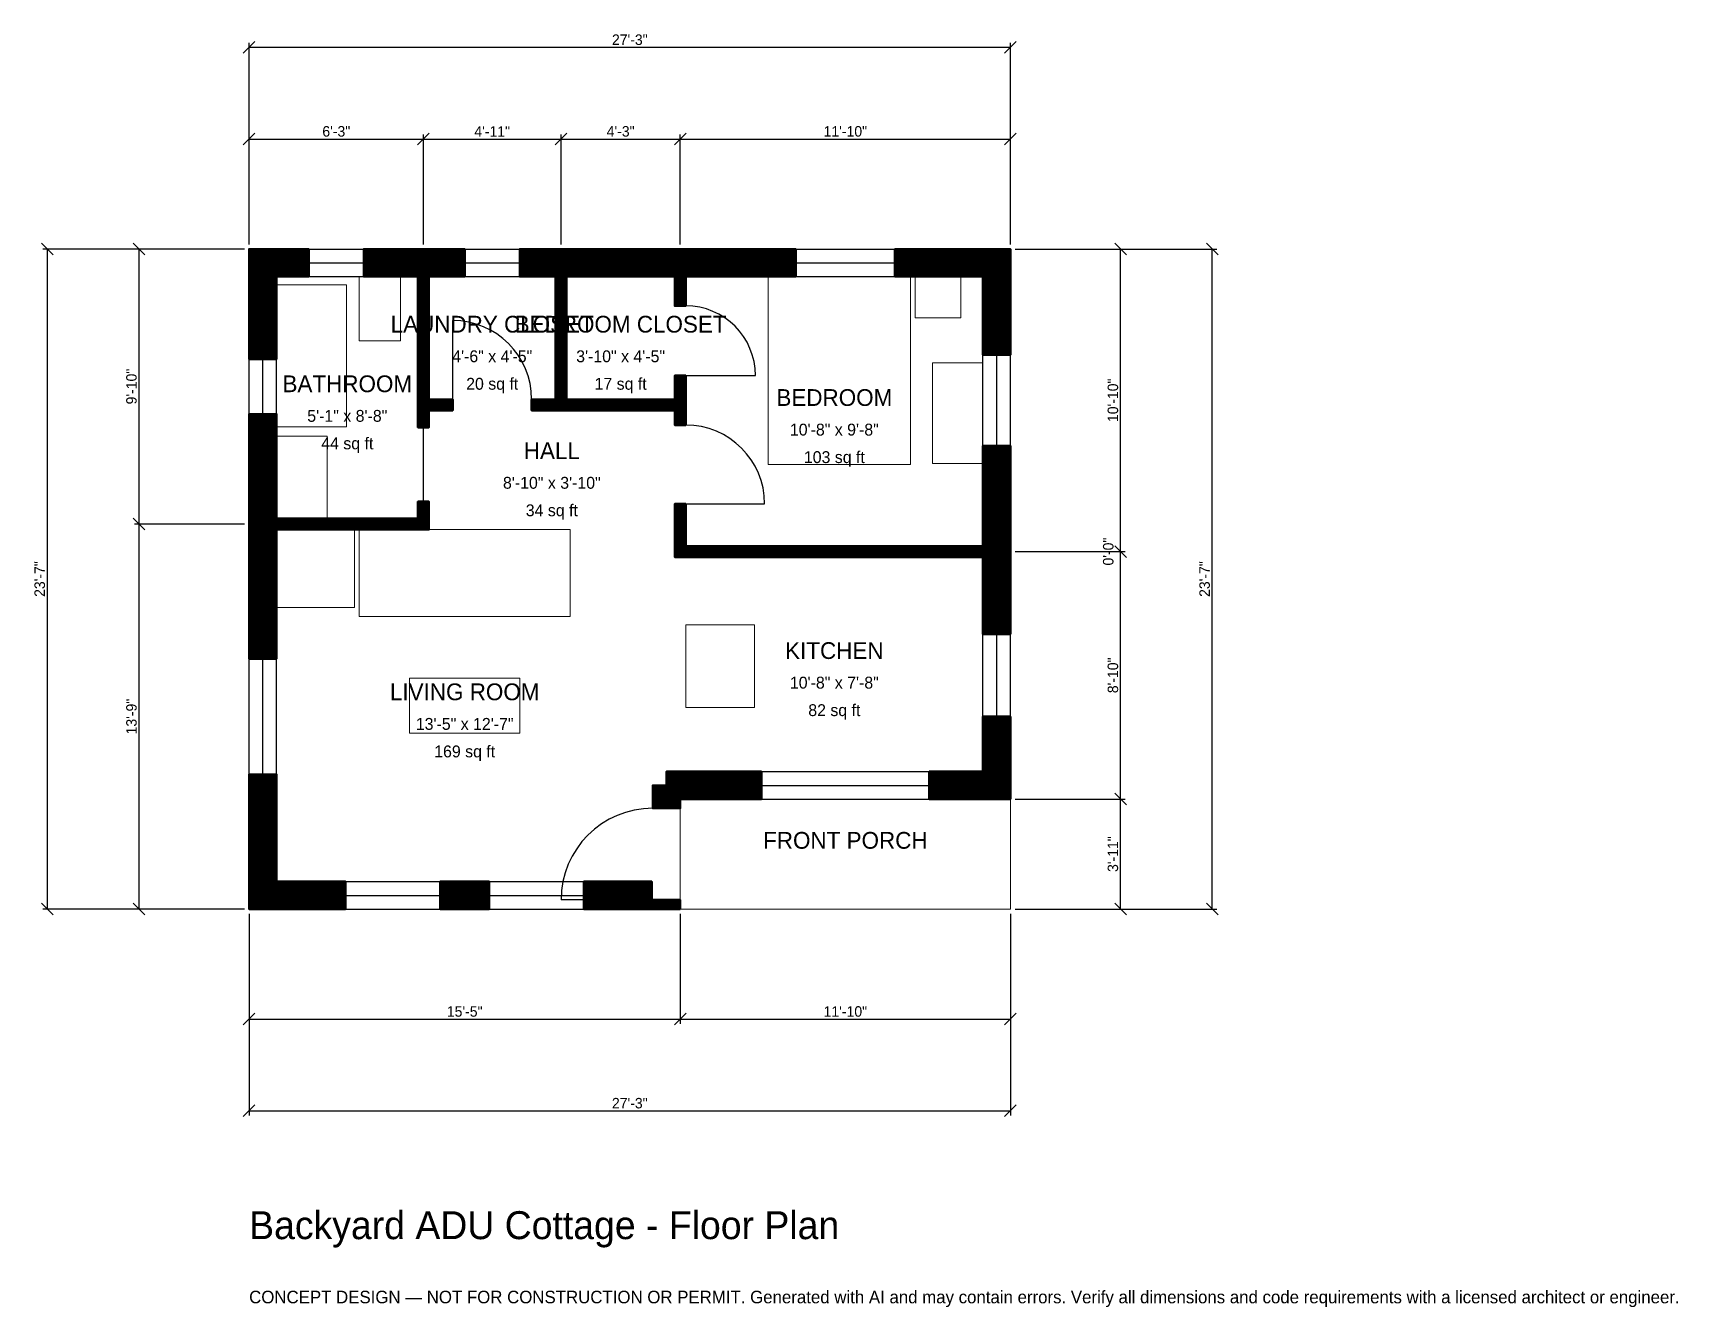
# Model space of a CAD drawing. Header units: inches. Extents: x -93 to 613, y -171 to 376.
import ezdxf
from ezdxf.enums import TextEntityAlignment as Align

# ---------------------------------------------------------------- set-up
doc = ezdxf.new("R2010")
doc.units = ezdxf.units.IN
doc.header["$MEASUREMENT"] = 0
doc.linetypes.add('DASHED', pattern=[0.6, 0.5, -0.1])
for name, color, linetype, lineweight in [('A-ANNO-DIMS', 1, 'Continuous', 13), ('A-ANNO-TEXT', 7, 'Continuous', 18), ('A-AREA-IDEN', 7, 'Continuous', 18), ('A-DOOR', 2, 'Continuous', 25), ('A-FLOR-FIXT', 9, 'Continuous', 13), ('A-FURN', 9, 'Continuous', 13), ('A-GLAZ', 4, 'Continuous', 25), ('A-SITE-PAVE', 8, 'Continuous', 13), ('A-WALL', 7, 'Continuous', 50), ('A-WALL-PATT', 8, 'Continuous', 13)]:
    doc.layers.add(name, color=color, linetype=linetype, lineweight=lineweight)
doc.dimstyles.new('PLAN', dxfattribs={"dimtxt": 4.5, "dimasz": 3, "dimexe": 2, "dimexo": 2, "dimgap": 1, "dimtad": 1, "dimdec": 0, "dimlunit": 4, "dimtsz": 2.5, "dimcen": 2.5, "dimclrd": 1, "dimclre": 1, "dimazin": 3, "dimtfac": 1, "dimtmove": 0, "dimatfit": 3})

msp = doc.modelspace()

# ---------------------------------------------------------------- hatches: boundary and pattern name
at = {"layer": 'A-WALL-PATT'}
h = msp.add_hatch(dxfattribs=at)
h.set_pattern_fill('ANSI31', color=8, scale=0.8)
h.paths.add_polyline_path([(0, 0), (0, 11.811), (0, 11.811), (0, 57.874), (11.811, 57.874), (11.811, 11.811), (41.4042, 11.811), (41.4042, 0), (11.811, 0), (11.811, 0), (0, 0), (0, 0), (0, 0)])
h.paths.add_polyline_path([(0, 159.4488), (0, 162.9921), (0, 162.9921), (0, 167.7165), (0, 167.7165), (0, 171.2598), (0, 212.5984), (11.811, 212.5984), (11.811, 171.2598), (11.811, 167.7165), (72.4409, 167.7165), (72.4409, 175), (77.1654, 175), (77.1654, 167.7165), (77.1654, 162.9921), (72.4409, 162.9921), (11.811, 162.9921), (11.811, 159.4488), (11.811, 107.4803), (0, 107.4803), (0, 159.4488)])
h.paths.add_polyline_path([(0, 271.6535), (0, 271.6535), (0, 283.4646), (0, 283.4646), (0, 283.4646), (0, 283.4646), (11.811, 283.4646), (11.811, 283.4646), (25.5906, 283.4646), (25.5906, 271.6535), (11.811, 271.6535), (11.811, 236.2205), (0, 236.2205), (0, 271.6535)])
h.paths.add_polyline_path([(68.8976, 283.4646), (72.4409, 283.4646), (72.4409, 283.4646), (77.1654, 283.4646), (77.1654, 283.4646), (80.7087, 283.4646), (92.5197, 283.4646), (92.5197, 271.6535), (80.7087, 271.6535), (77.1654, 271.6535), (77.1654, 218.8976), (87.4016, 218.8976), (87.4016, 214.1732), (77.1654, 214.1732), (77.1654, 206.8898), (72.4409, 206.8898), (72.4409, 214.1732), (72.4409, 218.8976), (72.4409, 271.6535), (68.8976, 271.6535), (49.2126, 271.6535), (49.2126, 283.4646), (68.8976, 283.4646)])
h.paths.add_polyline_path([(127.9528, 283.4646), (131.4961, 283.4646), (131.4961, 283.4646), (136.2205, 283.4646), (136.2205, 283.4646), (139.7638, 283.4646), (182.6772, 283.4646), (182.6772, 283.4646), (187.4016, 283.4646), (187.4016, 283.4646), (190.9449, 283.4646), (190.9449, 283.4646), (234.6457, 283.4646), (234.6457, 271.6535), (187.4016, 271.6535), (187.4016, 259.0551), (182.6772, 259.0551), (182.6772, 271.6535), (179.1339, 271.6535), (179.1339, 271.6535), (139.7638, 271.6535), (136.2205, 271.6535), (136.2205, 218.8976), (182.6772, 218.8976), (182.6772, 218.8976), (182.6772, 229.1339), (187.4016, 229.1339), (187.4016, 214.1732), (187.4016, 214.1732), (187.4016, 207.874), (182.6772, 207.874), (182.6772, 214.1732), (136.2205, 214.1732), (131.4961, 214.1732), (121.2598, 214.1732), (121.2598, 218.8976), (131.4961, 218.8976), (131.4961, 271.6535), (127.9528, 271.6535), (116.1417, 271.6535), (116.1417, 283.4646), (127.9528, 283.4646)])
h.paths.add_polyline_path([(314.9606, 283.4646), (314.9606, 283.4646), (326.7717, 283.4646), (326.7717, 283.4646), (326.7717, 283.4646), (326.7717, 271.6535), (326.7717, 271.6535), (326.7717, 237.9921), (314.9606, 237.9921), (314.9606, 271.6535), (277.1654, 271.6535), (277.1654, 283.4646), (314.9606, 283.4646)])
h.paths.add_polyline_path([(326.7717, 159.4488), (326.7717, 155.9055), (326.7717, 155.9055), (326.7717, 151.1811), (326.7717, 151.1811), (326.7717, 147.6378), (326.7717, 118.1102), (314.9606, 118.1102), (314.9606, 147.6378), (314.9606, 151.1811), (187.4016, 151.1811), (187.4016, 151.1811), (182.6772, 151.1811), (182.6772, 151.1811), (182.6772, 155.9055), (182.6772, 162.9921), (182.6772, 162.9921), (182.6772, 174.0157), (187.4016, 174.0157), (187.4016, 167.7165), (187.4016, 167.7165), (187.4016, 155.9055), (314.9606, 155.9055), (314.9606, 159.4488), (314.9606, 199.0157), (326.7717, 199.0157), (326.7717, 159.4488)])
h.paths.add_polyline_path([(326.7717, 59.0551), (326.7717, 59.0551), (326.7717, 47.2441), (326.7717, 47.2441), (326.7717, 47.2441), (314.9606, 47.2441), (314.9606, 47.2441), (291.9291, 47.2441), (291.9291, 59.0551), (314.9606, 59.0551), (314.9606, 82.6772), (326.7717, 82.6772), (326.7717, 59.0551)])
h.paths.add_polyline_path([(185.0394, 47.2441), (185.0394, 43.3071), (173.2283, 43.3071), (173.2283, 53.1496), (179.1339, 53.1496), (179.1339, 59.0551), (219.8819, 59.0551), (219.8819, 47.2441), (185.0394, 47.2441)])
h.paths.add_polyline_path([(185.0394, 0), (185.0394, 0), (185.0394, 0), (173.2283, 0), (173.2283, 0), (143.6352, 0), (143.6352, 11.811), (172.8346, 11.811), (172.8346, 3.937), (185.0394, 3.937), (185.0394, 0)])
h.paths.add_polyline_path([(81.9554, 0), (81.9554, 11.811), (103.084, 11.811), (103.084, 0), (81.9554, 0)])

# ---------------------------------------------------------------- linework, layer by layer
at = {"layer": 'A-DOOR'}
for p, q in [((87.4016, 218.8976), (87.4016, 252.7559)), ((187.4016, 229.1339), (217.3228, 229.1339)), ((74.8031, 175), (74.8031, 206.8898)), ((187.4016, 174.0157), (221.2598, 174.0157)), ((173.2283, 3.937), (133.8583, 3.937))]:
    msp.add_line(p, q, dxfattribs=at)
for centre, radius, start, end in [((187.4016, 229.1339), 29.9213, 0, 90), ((87.4016, 218.8976), 33.8583, 0, 90), ((187.4016, 174.0157), 33.8583, 0, 90), ((173.2283, 3.937), 39.3701, 90, 180)]:
    msp.add_arc(centre, radius, start, end, dxfattribs=at)
at = {"layer": 'A-FLOR-FIXT'}
for points in [[(47.2441, 244.0945), (64.9606, 244.0945), (64.9606, 271.6535), (47.2441, 271.6535)], [(11.811, 207.0866), (41.7323, 207.0866), (41.7323, 268.1102), (11.811, 268.1102)], [(11.811, 167.7165), (33.4646, 167.7165), (33.4646, 203.1496), (11.811, 203.1496)]]:
    msp.add_lwpolyline(points, close=True, dxfattribs=at)
at = {"layer": 'A-FURN'}
for points in [[(222.8346, 190.9449), (283.8583, 190.9449), (283.8583, 271.6535), (222.8346, 271.6535)], [(285.8268, 253.937), (305.5118, 253.937), (305.5118, 271.6535), (285.8268, 271.6535)], [(293.3071, 191.3386), (314.9606, 191.3386), (314.9606, 234.6457), (293.3071, 234.6457)], [(11.811, 129.5276), (45.2756, 129.5276), (45.2756, 162.9921), (11.811, 162.9921)], [(47.2441, 125.5906), (137.7953, 125.5906), (137.7953, 162.9921), (47.2441, 162.9921)], [(187.4016, 86.6142), (216.9291, 86.6142), (216.9291, 122.0472), (187.4016, 122.0472)], [(68.8976, 75.5906), (116.1417, 75.5906), (116.1417, 99.2126), (68.8976, 99.2126)]]:
    msp.add_lwpolyline(points, close=True, dxfattribs=at)
at = {"layer": 'A-GLAZ'}
for p, q in [((25.5906, 283.4646), (49.2126, 283.4646)), ((92.5197, 283.4646), (116.1417, 283.4646)), ((234.6457, 283.4646), (277.1654, 283.4646)), ((25.5906, 277.5591), (49.2126, 277.5591)), ((92.5197, 277.5591), (116.1417, 277.5591)), ((234.6457, 277.5591), (277.1654, 277.5591)), ((25.5906, 271.6535), (49.2126, 271.6535)), ((92.5197, 271.6535), (116.1417, 271.6535)), ((234.6457, 271.6535), (277.1654, 271.6535)), ((0, 212.5984), (0, 236.2205)), ((5.9055, 212.5984), (5.9055, 236.2205)), ((11.811, 212.5984), (11.811, 236.2205)), ((314.9606, 199.0157), (314.9606, 237.9921)), ((320.8661, 199.0157), (320.8661, 237.9921)), ((326.7717, 199.0157), (326.7717, 237.9921)), ((314.9606, 82.6772), (314.9606, 118.1102)), ((320.8661, 82.6772), (320.8661, 118.1102)), ((326.7717, 82.6772), (326.7717, 118.1102)), ((0, 57.874), (0, 107.4803)), ((5.9055, 57.874), (5.9055, 107.4803)), ((11.811, 57.874), (11.811, 107.4803)), ((219.8819, 59.0551), (291.9291, 59.0551)), ((219.8819, 53.1496), (291.9291, 53.1496)), ((219.8819, 47.2441), (291.9291, 47.2441)), ((41.4042, 11.811), (81.9554, 11.811)), ((103.084, 11.811), (143.6352, 11.811)), ((41.4042, 5.9055), (81.9554, 5.9055)), ((41.4042, 0), (81.9554, 0)), ((103.084, 5.9055), (143.6352, 5.9055)), ((103.084, 0), (143.6352, 0))]:
    msp.add_line(p, q, dxfattribs=at)
at = {"layer": 'A-SITE-PAVE', "linetype": 'DASHED'}
msp.add_lwpolyline([(185.0394, 0), (326.7717, 0), (326.7717, 47.2441), (185.0394, 47.2441)], close=True, dxfattribs=at)
at = {"layer": 'A-WALL'}
for points in [[(0, 271.6535), (0, 271.6535), (0, 283.4646), (0, 283.4646), (0, 283.4646), (0, 283.4646), (11.811, 283.4646), (11.811, 283.4646), (25.5906, 283.4646), (25.5906, 271.6535), (11.811, 271.6535), (11.811, 236.2205), (0, 236.2205), (0, 271.6535)], [(68.8976, 283.4646), (72.4409, 283.4646), (72.4409, 283.4646), (77.1654, 283.4646), (77.1654, 283.4646), (80.7087, 283.4646), (92.5197, 283.4646), (92.5197, 271.6535), (80.7087, 271.6535), (77.1654, 271.6535), (77.1654, 218.8976), (87.4016, 218.8976), (87.4016, 214.1732), (77.1654, 214.1732), (77.1654, 206.8898), (72.4409, 206.8898), (72.4409, 214.1732), (72.4409, 218.8976), (72.4409, 271.6535), (68.8976, 271.6535), (49.2126, 271.6535), (49.2126, 283.4646), (68.8976, 283.4646)], [(127.9528, 283.4646), (131.4961, 283.4646), (131.4961, 283.4646), (136.2205, 283.4646), (136.2205, 283.4646), (139.7638, 283.4646), (182.6772, 283.4646), (182.6772, 283.4646), (187.4016, 283.4646), (187.4016, 283.4646), (190.9449, 283.4646), (190.9449, 283.4646), (234.6457, 283.4646), (234.6457, 271.6535), (187.4016, 271.6535), (187.4016, 259.0551), (182.6772, 259.0551), (182.6772, 271.6535), (179.1339, 271.6535), (179.1339, 271.6535), (139.7638, 271.6535), (136.2205, 271.6535), (136.2205, 218.8976), (182.6772, 218.8976), (182.6772, 218.8976), (182.6772, 229.1339), (187.4016, 229.1339), (187.4016, 214.1732), (187.4016, 214.1732), (187.4016, 207.874), (182.6772, 207.874), (182.6772, 214.1732), (136.2205, 214.1732), (131.4961, 214.1732), (121.2598, 214.1732), (121.2598, 218.8976), (131.4961, 218.8976), (131.4961, 271.6535), (127.9528, 271.6535), (116.1417, 271.6535), (116.1417, 283.4646), (127.9528, 283.4646)], [(314.9606, 283.4646), (314.9606, 283.4646), (326.7717, 283.4646), (326.7717, 283.4646), (326.7717, 283.4646), (326.7717, 271.6535), (326.7717, 271.6535), (326.7717, 237.9921), (314.9606, 237.9921), (314.9606, 271.6535), (277.1654, 271.6535), (277.1654, 283.4646), (314.9606, 283.4646)], [(0, 159.4488), (0, 162.9921), (0, 162.9921), (0, 167.7165), (0, 167.7165), (0, 171.2598), (0, 212.5984), (11.811, 212.5984), (11.811, 171.2598), (11.811, 167.7165), (72.4409, 167.7165), (72.4409, 175), (77.1654, 175), (77.1654, 167.7165), (77.1654, 162.9921), (72.4409, 162.9921), (11.811, 162.9921), (11.811, 159.4488), (11.811, 107.4803), (0, 107.4803), (0, 159.4488)], [(326.7717, 159.4488), (326.7717, 155.9055), (326.7717, 155.9055), (326.7717, 151.1811), (326.7717, 151.1811), (326.7717, 147.6378), (326.7717, 118.1102), (314.9606, 118.1102), (314.9606, 147.6378), (314.9606, 151.1811), (187.4016, 151.1811), (187.4016, 151.1811), (182.6772, 151.1811), (182.6772, 151.1811), (182.6772, 155.9055), (182.6772, 162.9921), (182.6772, 162.9921), (182.6772, 174.0157), (187.4016, 174.0157), (187.4016, 167.7165), (187.4016, 167.7165), (187.4016, 155.9055), (314.9606, 155.9055), (314.9606, 159.4488), (314.9606, 199.0157), (326.7717, 199.0157), (326.7717, 159.4488)], [(326.7717, 59.0551), (326.7717, 59.0551), (326.7717, 47.2441), (326.7717, 47.2441), (326.7717, 47.2441), (314.9606, 47.2441), (314.9606, 47.2441), (291.9291, 47.2441), (291.9291, 59.0551), (314.9606, 59.0551), (314.9606, 82.6772), (326.7717, 82.6772), (326.7717, 59.0551)], [(0, 0), (0, 11.811), (0, 11.811), (0, 57.874), (11.811, 57.874), (11.811, 11.811), (41.4042, 11.811), (41.4042, 0), (11.811, 0), (11.811, 0), (0, 0), (0, 0), (0, 0)], [(185.0394, 47.2441), (185.0394, 43.3071), (173.2283, 43.3071), (173.2283, 53.1496), (179.1339, 53.1496), (179.1339, 59.0551), (219.8819, 59.0551), (219.8819, 47.2441), (185.0394, 47.2441)], [(81.9554, 0), (81.9554, 11.811), (103.084, 11.811), (103.084, 0), (81.9554, 0)], [(185.0394, 0), (185.0394, 0), (185.0394, 0), (173.2283, 0), (173.2283, 0), (143.6352, 0), (143.6352, 11.811), (172.8346, 11.811), (172.8346, 3.937), (185.0394, 3.937), (185.0394, 0)]]:
    msp.add_lwpolyline(points, close=True, dxfattribs=at)

# ---------------------------------------------------------------- texts
at = {"layer": 'A-ANNO-TEXT'}
for s, height, p in [('Backyard ADU Cottage - Floor Plan', 12, (0, -141.7323)), ('CONCEPT DESIGN — NOT FOR CONSTRUCTION OR PERMIT. Generated with AI and may contain errors. Verify all dimensions and code requirements with a licensed architect or engineer.', 5.4, (0, -169.2913))]:
    msp.add_text(s, height=height, dxfattribs=at).set_placement(p)
at = {"layer": 'A-AREA-IDEN'}
for s, height, p in [('LAUNDRY CLOSET', 7.2, (104.3307, 251.1811)), ('BEDROOM CLOSET', 7.2, (159.4488, 251.1811)), ('4\'-6" x 4\'-5"', 5.1, (104.3307, 237.4016)), ('3\'-10" x 4\'-5"', 5.1, (159.4488, 237.4016)), ('BATHROOM', 7.2, (42.126, 225.5906)), ('20 sq ft', 5.1, (104.3307, 225.5906)), ('17 sq ft', 5.1, (159.4488, 225.5906)), ('BEDROOM', 7.2, (251.1811, 219.685)), ('5\'-1" x 8\'-8"', 5.1, (42.126, 211.811)), ('10\'-8" x 9\'-8"', 5.1, (251.1811, 205.9055)), ('44 sq ft', 5.1, (42.126, 200)), ('HALL', 7.2, (129.9213, 196.8504)), ('103 sq ft', 5.1, (251.1811, 194.0945)), ('8\'-10" x 3\'-10"', 5.1, (129.9213, 183.0709)), ('34 sq ft', 5.1, (129.9213, 171.2598)), ('KITCHEN', 7.2, (251.1811, 111.0236)), ('10\'-8" x 7\'-8"', 5.1, (251.1811, 97.2441)), ('LIVING ROOM', 7.2, (92.5197, 93.3071)), ('82 sq ft', 5.1, (251.1811, 85.4331)), ('13\'-5" x 12\'-7"', 5.1, (92.5197, 79.5276)), ('169 sq ft', 5.1, (92.5197, 67.7165)), ('FRONT PORCH', 7.2, (255.9055, 29.5276))]:
    msp.add_text(s, height=height, dxfattribs=at).set_placement(p, align=Align.MIDDLE_CENTER)

# ---------------------------------------------------------------- dimensions: what is measured, and where the dimension line sits
at = {"layer": 'A-ANNO-DIMS'}
for base, p1, p2, text in [((0, 370.0787), (0, 283.4646), (326.7717, 283.4646), '27\'-3"'), ((0, 330.7087), (0, 283.4646), (74.8031, 283.4646), '6\'-3"'), ((74.8031, 330.7087), (74.8031, 283.4646), (133.8583, 283.4646), '4\'-11"'), ((133.8583, 330.7087), (133.8583, 283.4646), (185.0394, 283.4646), '4\'-3"'), ((185.0394, 330.7087), (185.0394, 283.4646), (326.7717, 283.4646), '11\'-10"'), ((0, -47.2441), (0, 0), (185.0394, 0), '15\'-5"'), ((0, -86.6142), (0, 0), (326.7717, 0), '27\'-3"'), ((185.0394, -47.2441), (185.0394, 0), (326.7717, 0), '11\'-10"')]:
    msp.add_linear_dim(base=base, p1=p1, p2=p2, text=text, dimstyle='PLAN', dxfattribs=at).render()
for base, p1, p2, text in [((-86.6142, 0), (0, 0), (0, 283.4646), '23\'-7"'), ((-47.2441, 165.3543), (0, 165.3543), (0, 283.4646), '9\'-10"'), ((374.0157, 153.5433), (326.7717, 153.5433), (326.7717, 283.4646), '10\'-10"'), ((413.3858, 0), (326.7717, 0), (326.7717, 283.4646), '23\'-7"'), ((-47.2441, 0), (0, 0), (0, 165.3543), '13\'-9"'), ((374.0157, 153.5433), (326.7717, 153.5433), (326.7717, 153.5433), '0\'-0"'), ((374.0157, 47.2441), (326.7717, 47.2441), (326.7717, 153.5433), '8\'-10"'), ((374.0157, 0), (326.7717, 0), (326.7717, 47.2441), '3\'-11"')]:
    msp.add_linear_dim(base=base, p1=p1, p2=p2, angle=90, text=text, dimstyle='PLAN', dxfattribs=at).render()

doc.saveas('drawing.dxf')
